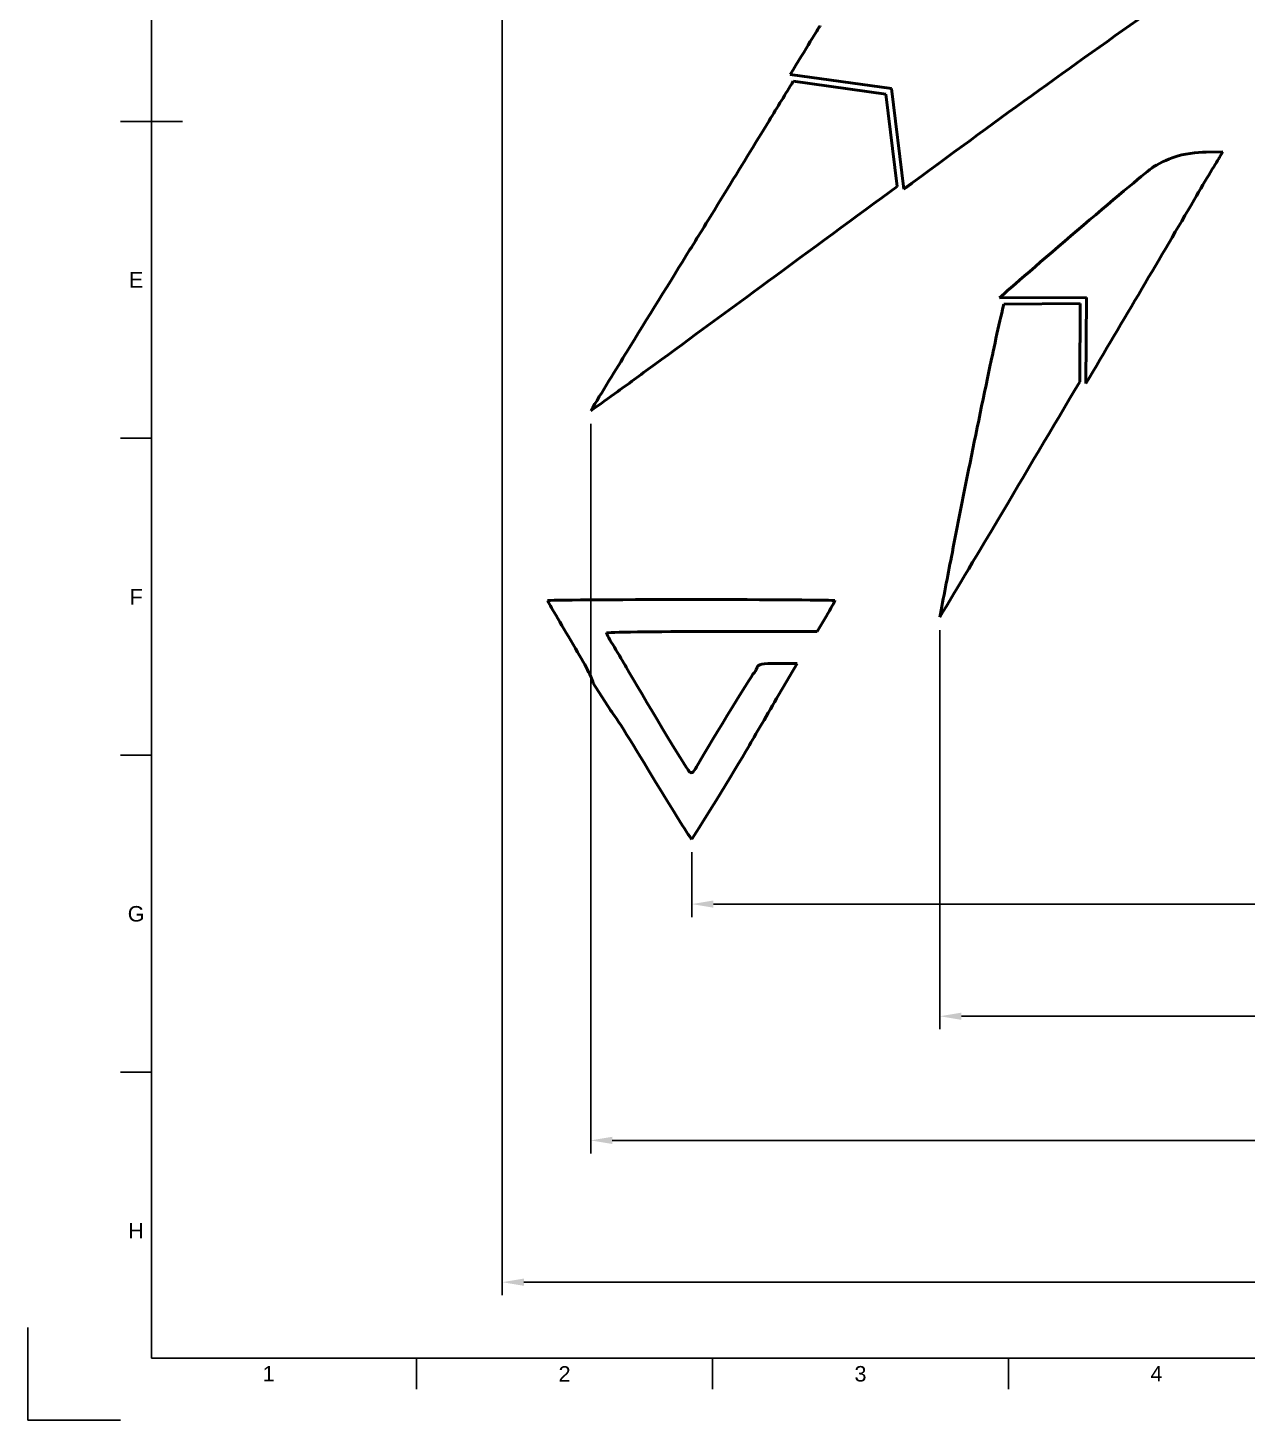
# Model space of a CAD drawing. Header units: millimetres. Extents: x 0 to 594, y 0 to 420.
# Drawn here: x 0 to 197.1, y 0 to 225.1 of the extents above; entities that cross this region are included whole.
import ezdxf
from ezdxf.enums import TextEntityAlignment as Align

# ---------------------------------------------------------------- set-up
doc = ezdxf.new("R2010")
doc.units = ezdxf.units.MM
doc.header["$LTSCALE"] = 0.75
for name, color, linetype, lineweight in [('Border', 7, 'Continuous', 25), ('Dimensions', 7, 'Continuous', 25), ('Visible', 7, 'Continuous', 50)]:
    doc.layers.add(name, color=color, linetype=linetype, lineweight=lineweight)
doc.styles.add('FusionTitle', font='arial.ttf')
doc.styles.get("Standard").update_dxf_attribs({"font": 'arial.ttf'})
doc.dimstyles.new('ISO-25', dxfattribs={"dimtxt": 3.5, "dimasz": 3.5, "dimexe": 2.1, "dimexo": 2.1, "dimgap": 1.4, "dimtad": 1, "dimzin": 12, "dimdsep": 46, "dimtxsty": 'Standard', "dimcen": 0, "dimclrd": 256, "dimclre": 256, "dimclrt": 256, "dimazin": 3, "dimtp": 0.1, "dimtm": 0.1, "dimtfac": 0.714286, "dimtmove": 0, "dimatfit": 3, "dimfxl": 1, "dimtzin": 12, "dimarcsym": 0})

# ---------------------------------------------------------------- blocks, each defined once
blk = doc.blocks.new('*D9')
at = {"layer": 'Defpoints', "color": 0, "transparency": 16777216}
for p in [(76.672313, 249.215953), (369.113087, 249.215953), (369.113087, 22.303294)]:
    blk.add_point(p, dxfattribs=at)
at = {"layer": 'Dimensions', "lineweight": -2, "transparency": 16777216}
for p, q in [((76.672313, 247.115953), (76.672313, 20.203294)), ((369.113087, 247.115953), (369.113087, 20.203294)), ((80.172313, 22.303294), (365.613087, 22.303294))]:
    blk.add_line(p, q, dxfattribs=at)
at = {"layer": 'Dimensions', "transparency": 16777216}
for points in [[(80.172313, 22.886627), (80.172313, 21.71996), (76.672313, 22.303294)], [(365.613087, 22.886627), (365.613087, 21.71996), (369.113087, 22.303294)]]:
    blk.add_solid(points, dxfattribs=at)
at = {"layer": 'Dimensions', "transparency": 16777216, "insert": (222.8927, 25.490299), "char_height": 3.5, "attachment_point": 5}
blk.add_mtext('292.44', dxfattribs=at)
blk = doc.blocks.new('*D10')
at = {"layer": 'Defpoints', "color": 0, "transparency": 16777216}
for p in [(90.969887, 163.189881), (354.815512, 163.189881), (354.815512, 45.231623)]:
    blk.add_point(p, dxfattribs=at)
at = {"layer": 'Dimensions', "lineweight": -2, "transparency": 16777216}
for p, q in [((90.969887, 161.089881), (90.969887, 43.131623)), ((354.815512, 161.089881), (354.815512, 43.131623)), ((94.469887, 45.231623), (351.315512, 45.231623))]:
    blk.add_line(p, q, dxfattribs=at)
at = {"layer": 'Dimensions', "transparency": 16777216}
for points in [[(94.469887, 45.814956), (94.469887, 44.64829), (90.969887, 45.231623)], [(351.315512, 45.814956), (351.315512, 44.64829), (354.815512, 45.231623)]]:
    blk.add_solid(points, dxfattribs=at)
at = {"layer": 'Dimensions', "transparency": 16777216, "insert": (222.8927, 48.419822), "char_height": 3.5, "attachment_point": 5}
blk.add_mtext('263.85', dxfattribs=at)
blk = doc.blocks.new('*D11')
at = {"layer": 'Defpoints', "color": 0, "transparency": 16777216}
for p in [(147.393221, 129.820052), (298.392179, 129.820052), (298.392179, 65.305196)]:
    blk.add_point(p, dxfattribs=at)
at = {"layer": 'Dimensions', "lineweight": -2, "transparency": 16777216}
for p, q in [((147.393221, 127.720052), (147.393221, 63.205196)), ((298.392179, 127.720052), (298.392179, 63.205196)), ((150.893221, 65.305196), (294.892179, 65.305196))]:
    blk.add_line(p, q, dxfattribs=at)
at = {"layer": 'Dimensions', "transparency": 16777216}
for points in [[(150.893221, 65.888529), (150.893221, 64.721862), (147.393221, 65.305196)], [(294.892179, 65.888529), (294.892179, 64.721862), (298.392179, 65.305196)]]:
    blk.add_solid(points, dxfattribs=at)
at = {"layer": 'Dimensions', "transparency": 16777216, "insert": (222.8927, 68.492201), "char_height": 3.5, "attachment_point": 5}
blk.add_mtext('151', dxfattribs=at)
blk = doc.blocks.new('ISO_A2_SHEET')
at = {"layer": 'Border'}
for p, q in [((20, 410), (20, 10)), ((15, 210), (25, 210)), ((15, 158.75), (20, 158.75)), ((15, 107.5), (20, 107.5)), ((15, 56.25), (20, 56.25)), ((20, 10), (584, 10)), ((62.8335, 10), (62.8335, 5)), ((110.6668, 10), (110.6668, 5)), ((158.5001, 10), (158.5001, 5))]:
    blk.add_line(p, q, dxfattribs=at)
at = {"layer": 'Defpoints'}
for p, q in [((0, 15), (0, 0)), ((0, 0), (15, 0))]:
    blk.add_line(p, q, dxfattribs=at)
at = {"layer": 'Border', "style": 'FusionTitle'}
for s, p in [('E', (17.5, 184.375)), ('F', (17.5, 133.125)), ('G', (17.5, 81.875)), ('H', (17.5, 30.625)), ('1', (38.91685, 7.5)), ('2', (86.75015, 7.5)), ('3', (134.58345, 7.5)), ('4', (182.41675, 7.5))]:
    blk.add_text(s, height=2.5, dxfattribs=at).set_placement(p, align=Align.MIDDLE)
blk = doc.blocks.new('*D13')
at = {"layer": 'Defpoints', "color": 0, "transparency": 16777216}
for p in [(107.299722, 93.940627), (334.799722, 93.940627), (334.799722, 83.440627)]:
    blk.add_point(p, dxfattribs=at)
at = {"layer": 'Dimensions', "lineweight": -2, "transparency": 16777216}
for p, q in [((107.299722, 91.840627), (107.299722, 81.340627)), ((334.799722, 91.840627), (334.799722, 81.340627)), ((110.799722, 83.440627), (331.299722, 83.440627))]:
    blk.add_line(p, q, dxfattribs=at)
at = {"layer": 'Dimensions', "transparency": 16777216}
for points in [[(110.799722, 84.02396), (110.799722, 82.857294), (107.299722, 83.440627)], [(331.299722, 84.02396), (331.299722, 82.857294), (334.799722, 83.440627)]]:
    blk.add_solid(points, dxfattribs=at)
at = {"layer": 'Dimensions', "transparency": 16777216, "insert": (221.049722, 86.627632), "char_height": 3.5, "attachment_point": 5}
blk.add_mtext('227.5', dxfattribs=at)

msp = doc.modelspace()

# ---------------------------------------------------------------- linework, layer by layer
at = {"layer": 'Visible'}
for p, q in [((123.203, 217.552, 7.5), (139.6, 215.297, 7.5)), ((138.7, 214.412, 7.5), (123.715, 216.472, 7.5)), ((140.505, 199.481, 7.5), (138.7, 214.412, 7.5)), ((139.6, 215.297, 7.5), (141.568, 199.022, 7.5)), ((193.167, 205.059, 7.5), (190.468, 205.02, 7.5)), ((192.611, 204.186, 7.5), (193.167, 205.059, 7.5)), ((157.051, 181.445, 7.5), (171.101, 181.538, 7.5)), ((170.094, 180.531, 7.5), (157.77, 180.45, 7.5)), ((170.011, 167.879, 7.5), (170.094, 180.531, 7.5)), ((171.101, 181.538, 7.5), (171.01, 167.603, 7.5)), ((127.58, 127.516, 7.5), (129.009, 129.937, 7.5)), ((110.554, 127.516, 7.5), (127.58, 127.516, 7.5)), ((124.365, 122.357, 7.5), (121.23, 122.357, 7.5)), ((121.349, 117.198, 7.5), (124.365, 122.357, 7.5)), ((91.395, 119.185, 7.5), (94.163, 114.777, 7.5))]:
    msp.add_line(p, q, dxfattribs=at)
for points in [[(143.081, 200.138, 7.5), (157.408, 210.735, 7.5), (169.751, 219.625, 7.5), (183.166, 229.07, 7.5)], [(128.079, 225.499, 7.5), (127.71, 224.918, 7.5), (125.776, 221.754, 7.5), (123.203, 217.552, 7.5)], [(190.468, 205.02, 7.5), (188.96, 205.02, 7.5), (186.698, 204.702, 7.5), (185.428, 204.266, 7.5)], [(185.428, 204.266, 7.5), (184.197, 203.869, 7.5), (182.491, 203.035, 7.5), (181.657, 202.44, 7.5)], [(188.523, 197.32, 7.5), (190.428, 200.614, 7.5), (192.294, 203.67, 7.5), (192.611, 204.186, 7.5)], [(181.657, 202.44, 7.5), (178.998, 200.416, 7.5), (160.385, 184.541, 7.5), (157.051, 181.445, 7.5)], [(141.568, 199.022, 7.5), (142.083, 199.402, 7.5), (142.588, 199.774, 7.5), (143.081, 200.138, 7.5)], [(171.01, 167.603, 7.5), (177.04, 177.801, 7.5), (183.245, 188.327, 7.5), (188.523, 197.32, 7.5)], [(107.22, 132.676, 7.5), (94.441, 132.676, 7.5), (84.003, 132.596, 7.5), (84.003, 132.517, 7.5)], [(84.003, 132.517, 7.5), (84.003, 132.438, 7.5), (85.71, 129.501, 7.5), (87.773, 126.048, 7.5)], [(130.438, 132.517, 7.5), (130.438, 132.596, 7.5), (120, 132.676, 7.5), (107.22, 132.676, 7.5)], [(129.009, 129.937, 7.5), (129.803, 131.247, 7.5), (130.438, 132.398, 7.5), (130.438, 132.517, 7.5)], [(93.528, 127.278, 7.5), (93.528, 127.397, 7.5), (101.188, 127.516, 7.5), (110.554, 127.516, 7.5)], [(94.798, 124.976, 7.5), (94.084, 126.088, 7.5), (93.528, 127.119, 7.5), (93.528, 127.278, 7.5)], [(87.773, 126.048, 7.5), (89.903, 122.478, 7.5), (91.019, 120.366, 7.5), (91.395, 119.185, 7.5)], [(96.703, 121.762, 7.5), (96.346, 122.436, 7.5), (95.473, 123.865, 7.5), (94.798, 124.976, 7.5)], [(106.863, 104.934, 7.5), (106.427, 105.371, 7.5), (99.164, 117.436, 7.5), (96.703, 121.762, 7.5)], [(117.857, 121.682, 7.5), (117.698, 121.285, 7.5), (117.499, 120.888, 7.5), (117.341, 120.769, 7.5)], [(121.23, 122.357, 7.5), (118.611, 122.357, 7.5), (118.055, 122.238, 7.5), (117.857, 121.682, 7.5)], [(117.341, 120.769, 7.5), (117.063, 120.571, 7.5), (109.284, 107.831, 7.5), (108.093, 105.648, 7.5)], [(116.428, 108.784, 7.5), (117.46, 110.57, 7.5), (119.682, 114.38, 7.5), (121.349, 117.198, 7.5)], [(94.163, 114.777, 7.5), (94.401, 114.697, 7.5), (97.418, 109.935, 7.5), (100.87, 104.18, 7.5)], [(107.3, 93.941, 7.5), (107.578, 94.218, 7.5), (114.483, 105.41, 7.5), (116.428, 108.784, 7.5)], [(100.87, 104.18, 7.5), (104.323, 98.465, 7.5), (107.22, 93.861, 7.5), (107.3, 93.941, 7.5)], [(108.093, 105.648, 7.5), (107.498, 104.577, 7.5), (107.3, 104.458, 7.5), (106.863, 104.934, 7.5)]]:
    msp.add_open_spline(points, degree=3, dxfattribs=at)
for points, knots in [([(123.715, 216.472, 7.5), (123.079, 215.434, 7.5), (122.453, 214.412, 7.5), (121.149, 212.285, 7.5), (120.476, 211.188, 7.5), (119.804, 210.094, 7.5)], [0, 0, 0, 0, 0.36496069, 0.36496069, 0.75253679, 0.75253679, 0.75253679, 0.75253679]), ([(119.804, 210.094, 7.5), (117.549, 206.389, 7.5), (114.989, 202.206, 7.5), (109.157, 192.702, 7.5), (108.215, 191.18, 7.5), (107.022, 189.253, 7.5)], [0, 0, 0, 0, 1.3011121, 1.3011121, 3.33437, 3.33437, 3.33437, 3.33437]), ([(101.413, 170.743, 7.5), (106.783, 174.679, 7.5), (113.761, 179.803, 7.5), (126.264, 188.993, 7.5), (134.004, 194.687, 7.5), (140.505, 199.481, 7.5)], [0, 0, 0, 0, 1.9974642, 1.9974642, 4.2197142, 4.2197142, 4.2197142, 4.2197142]), ([(107.022, 189.253, 7.5), (103.893, 184.206, 7.5), (100.009, 177.934, 7.5), (95.207, 170.136, 7.5), (92.66, 165.993, 7.5), (90.97, 163.19, 7.5)], [0, 0, 0, 0, 1.7815774, 1.7815774, 2.6735341, 2.6735341, 2.6735341, 2.6735341]), ([(157.77, 180.45, 7.5), (157.236, 178.471, 7.5), (156.03, 172.827, 7.5), (154.361, 164.966, 7.5), (153.01, 158.359, 7.5), (151.84, 152.555, 7.5)], [0, 0, 0, 0, 0.6151366, 0.6151366, 2.1911123, 2.1911123, 2.1911123, 2.1911123]), ([(90.97, 163.19, 7.5), (92.362, 164.174, 7.5), (93.955, 165.321, 7.5), (97.319, 167.753, 7.5), (99.436, 169.296, 7.5), (101.413, 170.743, 7.5)], [0, 0, 0, 0, 0.5115238, 0.5115238, 1.2473925, 1.2473925, 1.2473925, 1.2473925]), ([(147.393, 129.82, 7.5), (150.102, 134.327, 7.5), (154.053, 140.966, 7.5), (161.09, 152.807, 7.5), (165.698, 160.585, 7.5), (170.011, 167.879, 7.5)], [0, 0, 0, 0, 1.5776808, 1.5776808, 4.0100477, 4.0100477, 4.0100477, 4.0100477]), ([(151.84, 152.555, 7.5), (150.992, 148.291, 7.5), (150.103, 143.796, 7.5), (148.681, 136.526, 7.5), (147.963, 132.829, 7.5), (147.393, 129.82, 7.5)], [0, 0, 0, 0, 1.3042884, 1.3042884, 2.2402873, 2.2402873, 2.2402873, 2.2402873])]:
    msp.add_open_spline(points, degree=3, knots=knots, dxfattribs=at)

# ---------------------------------------------------------------- block references
at = {"layer": 'Border'}
msp.add_blockref('ISO_A2_SHEET', (0, 0), dxfattribs=at)

# ---------------------------------------------------------------- dimensions: what is measured, and where the dimension line sits
at = {"layer": 'Dimensions'}
for p1, p2, distance, picture, middle in [((76.672, 249.216), (369.113, 249.216), -226.913, '*D9', (222.893, 25.49)), ((90.97, 163.19), (354.816, 163.19), -117.958, '*D10', (222.893, 48.42)), ((147.393, 129.82), (298.392, 129.82), -64.515, '*D11', (222.893, 68.492)), ((107.3, 93.941), (334.8, 93.941), -10.5, '*D13', (221.05, 86.628))]:
    dim = msp.add_aligned_dim(p1=p1, p2=p2, distance=distance, dimstyle='ISO-25', override={"dimlfac": 1, "dimclrd": 256, "dimclre": 256}, dxfattribs=at)
    dim.commit()
    dim.dimension.update_dxf_attribs({"geometry": picture, "text_midpoint": middle})

doc.saveas('drawing.dxf')
